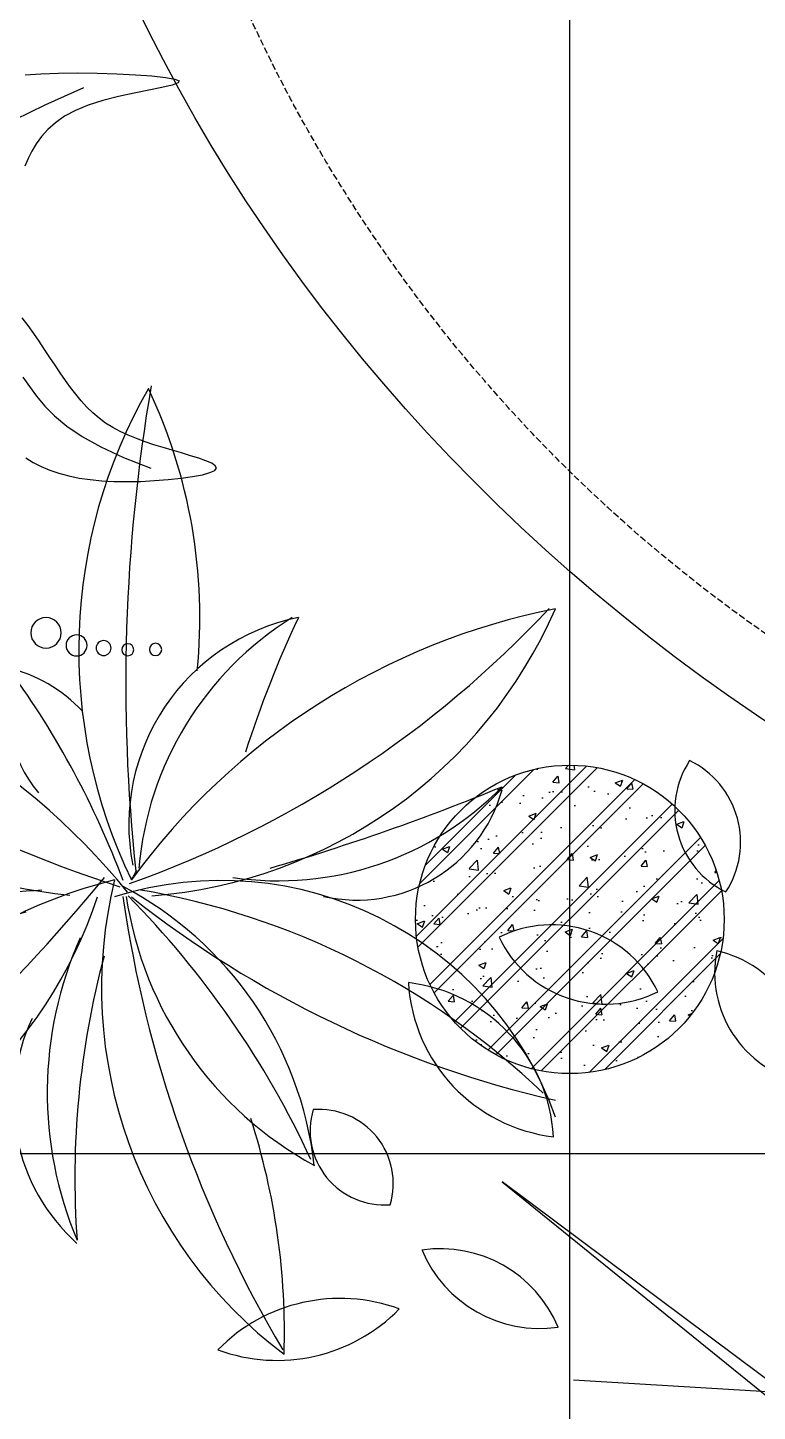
# Model space of a CAD drawing. Header units: millimetres. Extents: x -1030105 to 906887, y -616134 to 1220667.
# Drawn here: x -71144 to -69725, y 541894 to 544585 of the extents above; entities that cross this region are included whole.
import ezdxf
from ezdxf.enums import TextEntityAlignment as Align

# ---------------------------------------------------------------- set-up
doc = ezdxf.new("R2010")
doc.units = ezdxf.units.MM
doc.header["$MEASUREMENT"] = 0
doc.linetypes.add('CENTER', pattern=[2, 1.25, -0.25, 0.25, -0.25])
doc.linetypes.add('DASH', pattern=[0.35, 0.25, -0.1])
for name, color, linetype in [('A-Column', 4, 'Continuous'), ('A-Furniture', 143, 'Continuous'), ('A-Tree', 98, 'Continuous')]:
    doc.layers.add(name, color=color, linetype=linetype)
doc.styles.add('Arial_Bold', font='arialbd.ttf')

# ---------------------------------------------------------------- blocks, each defined once
blk = doc.blocks.new('FUR')
at = {"layer": 'A-Furniture'}
blk.add_spline([(-25340.5, 29563), (-25610.5, 28430), (-24838.5, 26315), (-24909, 25420), (-26239, 23819.5), (-26481.5, 22059), (-23604, 19354), (-19094, 21177), (-19671.5, 26123.5), (-18869, 27502), (-18331, 29423.5), (-18962, 30582), (-22760, 30506), (-24899.5, 30163.5), (-25340.5, 29563)], degree=3, dxfattribs=at)
at = {"layer": 'A-Furniture', "color": 8, "linetype": 'DASH', "ltscale": 50}
blk.add_spline([(-24817.5, 29974.5), (-25181.5, 28983.5), (-24073.5, 25533.5), (-25989.5, 23571.5), (-26113, 21550), (-25063.5, 20145.5), (-23275, 19511.5), (-20212.5, 20565), (-19347.5, 22460.5), (-20475, 25606.5), (-19016, 27948.5), (-18937.5, 29846), (-20145.5, 30403.5), (-22323, 30151.5), (-23880, 30331), (-24681, 30147), (-24817.5, 29974.5)], degree=3, dxfattribs=at)
blk.add_open_spline([(-56447, -6097), (-55194.8, -4879.4), (-50278.9, -2284.6), (-42421.5, -5454.8), (-32732.5, -11254), (-23302, -9202), (-18024, -504.5), (-16595.5, 8921.5), (-19600.3, 15918.3), (-21321.2, 18705.6), (-21789.7, 19345)], degree=3, knots=[32574.726206, 32574.726206, 32574.726206, 32574.726206, 37697.741245, 48060.131859, 55585.251958, 69452.989742, 76151.422264, 84447.837047, 94470.773244, 98031.734889, 98031.734889, 98031.734889, 98031.734889], dxfattribs=at)
blk = doc.blocks.new('12PPLT11')
at = {"color": 0, "linetype": 'ByBlock'}
for p, q in [((-0.3185, 0.22285), (-0.01947, -0.0199)), ((-0.01595, -0.00348), (-0.3185, 0.22285)), ((-0.18708, 0.11848), (-0.28324, 0.12435))]:
    blk.add_line(p, q, dxfattribs=at)
for centre, radius, start, end in [((-0.18788, 0.40716), 0.0451, 146.81507, 244.01934), ((-0.24539, 0.3913), 0.0451, 326.81507, 64.01934), ((-0.29393, 0.29211), 0.05821, 25.45365, 116.6852), ((-0.26751, 0.36914), 0.05821, 205.45365, 296.6852), ((-0.15749, 0.32656), 0.05571, 168.8066, 257.6391), ((-0.22407, 0.28295), 0.05571, 348.8066, 77.6391), ((-0.28339, 0.32636), 0.08179, 183.31893, 263.19036), ((-0.37474, 0.24041), 0.08179, 3.31893, 83.19036), ((-0.37691, 0.24817), 0.03687, 163.49335, 274.46973), ((-0.40939, 0.22188), 0.03687, 343.49335, 94.46973), ((-0.34915, 0.12643), 0.06314, 22.57231, 98.33354), ((-0.29999, 0.21315), 0.06314, 202.57231, 278.33354), ((-0.39891, 0.0802), 0.08472, 69.72014, 135.64891), ((-0.43012, 0.21889), 0.08472, 249.72014, 315.64891)]:
    blk.add_arc(centre, radius, start, end, dxfattribs=at)
blk = doc.blocks.new('CAY8')
at = {"color": 0, "linetype": 'ByBlock'}
for p, q in [((-398.7, -319.2), (-403, -332.1)), ((-358.9, -320.6), (-378, -342.4)), ((-403, -332.1), (-407.4, -346.5)), ((-407.4, -346.5), (-411.8, -362.4)), ((-378, -342.4), (-401, -371.1)), ((-357.9, -350.1), (-350.5, -346.4)), ((-350.5, -346.4), (-343.2, -343.6)), ((-343.2, -343.6), (-336, -341.6)), ((-336, -341.6), (-329, -340.1)), ((-329, -340.1), (-322, -339.1)), ((-372.6, -361.3), (-365.2, -355.1)), ((-365.2, -355.1), (-357.9, -350.1)), ((-411.8, -362.4), (-416, -379.1)), ((-387.2, -378.6), (-379.9, -369.1)), ((-379.9, -369.1), (-372.6, -361.3)), ((-189.1, -377.2), (-194.3, -370.7)), ((-416, -379.1), (-419.9, -395.7)), ((-394.3, -389.8), (-387.2, -378.6)), ((-183.7, -383.7), (-189.1, -377.2)), ((-178.3, -390.1), (-183.7, -383.7)), ((-419.9, -395.7), (-423.2, -411.4)), ((-401.1, -402), (-394.3, -389.8)), ((-172.7, -396.4), (-178.3, -390.1)), ((-144.6, -384.3), (-138.1, -391.9)), ((-138.1, -391.9), (-131.6, -400)), ((-407.6, -414.5), (-401.1, -402)), ((-167.2, -402.6), (-172.7, -396.4)), ((-161.8, -408.8), (-167.2, -402.6)), ((-131.6, -400), (-125.2, -409.1)), ((-77.6, -404.7), (-75.4, -412)), ((-423.2, -411.4), (-425.8, -425.5)), ((-413.4, -426.2), (-407.6, -414.5)), ((-156.5, -414.8), (-161.8, -408.8)), ((-151.4, -420.8), (-156.5, -414.8)), ((-125.2, -409.1), (-119.1, -419.6)), ((-119.1, -419.6), (-113.3, -432.1)), ((-75.4, -412), (-73.8, -419.6)), ((-73.8, -419.6), (-72.6, -427.6)), ((-425.8, -425.5), (-427.6, -437.1)), ((-418.5, -436.5), (-413.4, -426.2)), ((-146.5, -426.7), (-151.4, -420.8)), ((-142, -432.6), (-146.5, -426.7)), ((-72.6, -427.6), (-72, -436)), ((-427.6, -437.1), (-428.3, -445.4)), ((-422.7, -444.4), (-418.5, -436.5)), ((-137.7, -438.6), (-142, -432.6)), ((-133.8, -444.6), (-137.7, -438.6)), ((-113.3, -432.1), (-108, -447.1)), ((-72, -436), (-72, -444.7)), ((-428.3, -445.4), (-427.7, -449.5)), ((-427.7, -449.5), (-425.9, -449)), ((-425.9, -449), (-422.7, -444.4)), ((-130.2, -450.9), (-133.8, -444.6)), ((-127.1, -457.3), (-130.2, -450.9)), ((-108, -447.1), (-103.4, -465.1)), ((-72.5, -453.9), (-73.6, -463.4)), ((-72, -444.7), (-72.5, -453.9)), ((-124.5, -463.9), (-127.1, -457.3)), ((-122.3, -470.9), (-124.5, -463.9)), ((-103.4, -465.1), (-99.6, -486.5)), ((-73.6, -463.4), (-75.3, -473.4)), ((-120.6, -478.1), (-122.3, -470.9)), ((-119.3, -485.6), (-120.6, -478.1)), ((-75.3, -473.4), (-77.4, -483.9)), ((-118.3, -493.3), (-119.3, -485.6)), ((-99.6, -486.5), (-96.7, -511.9)), ((-77.4, -483.9), (-80.2, -494.9)), ((-117.5, -501.2), (-118.3, -493.3)), ((-117, -509.2), (-117.5, -501.2)), ((-80.2, -494.9), (-83.4, -506.3)), ((-116.7, -517.5), (-117, -509.2)), ((-83.4, -506.3), (-87.1, -517.7)), ((-116.5, -525.8), (-116.7, -517.5)), ((-116.3, -534.2), (-116.5, -525.8)), ((-87.1, -517.7), (-91, -528.9)), ((-116, -542.3), (-116.3, -534.2)), ((-95, -539.4), (-98.9, -548.7)), ((-91, -528.9), (-95, -539.4)), ((-115.7, -549.9), (-116, -542.3)), ((-115.1, -556.4), (-115.7, -549.9)), ((-98.9, -548.7), (-102.7, -556.5)), ((-114.3, -561.7), (-115.1, -556.4)), ((-113, -565.2), (-114.3, -561.7)), ((-106.1, -562.3), (-109, -565.8)), ((-102.7, -556.5), (-106.1, -562.3)), ((-111.3, -566.7), (-113, -565.2)), ((-109, -565.8), (-111.3, -566.7))]:
    blk.add_line(p, q, dxfattribs=at)
for centre, radius in [((64.6, -460.6), 13.2), ((68.4, -489), 9.13), ((64.6, -512.2), 6.46), ((60.7, -532.9), 5.17), ((54.2, -556.1), 5.32)]:
    blk.add_circle(centre, radius, dxfattribs=at)
blk = doc.blocks.new('C2')
at = {"layer": 'A-Tree', "color": 8}
for centre, radius, start, end in [((597.8, 647.4), 513, 150.2411, 205.809), ((1840.5, 614.7), 1710, 170.24, 186.1148), ((-319.6, 679.1), 522.1, 354.3326, 25.2804), ((-212.9, 1393.7), 1033.3, 289.6318, 316.9416), ((679, 29.5), 671.2, 101.2486, 143.9899), ((119.8, 874.5), 467.2, 274.4073, 336.4431), ((339.1, 477.7), 205.6, 101.4267, 190.9877), ((460.7, 408.8), 318.6, 121.9055, 175.1859), ((1238.2, 234.7), 1039.7, 154.6853, 162.4501), ((-394.1, -16.3), 678.8, 39.15, 81.389), ((119.8, 874.5), 467.2, 208.0484, 264.6491), ((473.7, 1516.1), 1152.7, 228.5745, 252.3842), ((161.3, 602.3), 148.8, 169.1166, 218.9556), ((-17.3, 490), 144.2, 42.8374, 76.9786), ((-675.6, 122.9), 857.9, 20.5138, 36.0242), ((278.7, 727.5), 304.3, 261.6389, 315.6255), ((-362.5, 2596.6), 2252, 286.3355, 292.415), ((354.9, 551.3), 146.8, 257.3557, 344.3532), ((-319.6, 679.1), 522.1, 330.7697, 331.9367), ((240.8, -57.8), 496.9, 104.1284, 160.1468), ((-1212.9, 1507.6), 1708.3, 305.4464, 320.7382), ((553.3, 318.9), 446.3, 166.3603, 232.9474), ((222.9, 78.7), 344.8, 19.4342, 107.4357), ((-35, 106.6), 351, 6.5073, 62.3609), ((-321.3, 547.7), 446.9, 282.2423, 341.7321), ((-67.4, 715.3), 337.6, 246.7315, 287.3971), ((-189.9, 3449.1), 3044, 269.91, 274.502), ((1308.3, 576), 1192.4, 188.0959, 210.7226), ((486.1, 461.5), 359.2, 188.5552, 241.3289), ((-510, -226.3), 903.4, 24.7599, 44.6473), ((776.7, 1214.2), 1030.1, 231.5416, 257.1764), ((18.2, -322.4), 747.4, 46.1483, 80.3711), ((424, 217.1), 369.8, 155.9893, 202.84), ((921.5, 133.2), 840.5, 165.0604, 184.0737), ((207.7, 209), 186.3, 154.5276, 228.0163), ((-394.1, -16.3), 678.8, 358.2222, 17.8583)]:
    blk.add_arc(centre, radius, start, end, dxfattribs=at)
blk = doc.blocks.new('CÂY')
at = {"layer": 'A-Tree', "color": 8, "ltscale": 10, "xscale": -2.242546808719635, "yscale": 2.242546808719636, "zscale": 2.242546808719635, "rotation": 75.15063776577564}
blk.add_blockref('CAY8', (17124.3, 34701.5), dxfattribs=at)
at = {"layer": 'A-Tree', "color": 8, "ltscale": 10}
for name, p, xscale, yscale, zscale in [('C2', (17979.6, 32967.9), 2, 2, 2), ('12PPLT11', (20220.9, 32355.4), 3920, 3920, 3920)]:
    blk.add_blockref(name, p, dxfattribs=dict(at, xscale=xscale, yscale=yscale, zscale=zscale))
blk = doc.blocks.new('BỐ TRÍ LAY OUT')
at = {"layer": 'A-Furniture', "color": 3}
for name, p in [('CÂY', (4286.8, 4469.3)), ('FUR', (48783.7, 18654.7))]:
    blk.add_blockref(name, p, dxfattribs=at)
blk = doc.blocks.new('*U1486')
at = {"color": 8, "linetype": 'CENTER', "ltscale": 500}
blk.add_line((-6392.643, 7811.818), (-6055.483, 7811.818), dxfattribs=at)
at = {"style": 'Arial_Bold'}
blk.add_attdef('TRUC', text='', height=2.5, dxfattribs=at).set_placement((-6401.948, 7811.818), align=Align.MIDDLE_CENTER)
blk = doc.blocks.new('*U1487')
at = {"color": 8, "linetype": 'CENTER', "ltscale": 500}
blk.add_line((-6401.948, 7821.122), (-6401.948, 8224.898), dxfattribs=at)
at = {"style": 'Arial_Bold'}
blk.add_attdef('TRUC', text='', height=2.5, dxfattribs=at).set_placement((-6401.948, 7811.818), align=Align.MIDDLE_CENTER)
blk = doc.blocks.new('TRỤC')
at = {"color": 0, "xscale": 199.9999999999901, "yscale": 199.9999999999901, "zscale": 199.9999999999901}
for name, p in [('*U1487', (1311889.6, -1575802.3)), ('*U1486', (1270336.3, -1524563.5))]:
    blk.add_blockref(name, p, dxfattribs=at)
blk = doc.blocks.new('KIẾN TRÚC')
h = blk.add_hatch(color=9)
h.dxf.hatch_style = 1
edge = h.paths.add_edge_path(flags=16)
edge.add_line((62282, 27412), (55232.8, 27412))
edge.add_arc((32545.5, 30716.7), 22926.7, 284.53695, 351.71258, ccw=False)
edge.add_line((38300.2, 8523.9), (13217.5, 8523.9))
edge.add_arc((23753.1, 24110.8), 18813.6, 227.76772, 235.9443, ccw=False)
edge.add_arc((7788.8, 12733.4), 4187, 236.059, 322.4361, ccw=False)
edge.add_arc((13873.6, 18503.3), 12505.3, 190.83274, 227.66057, ccw=False)
edge.add_arc((25477.5, 20792.2), 24332.7, 180.68322, 190.99113, ccw=False)
edge.add_arc((3282.9, 20557.2), 2137.1, 101.0808, 181.4794, ccw=False)
edge.add_line((2872.2, 22654.5), (4986.1, 23013.1))
edge.add_arc((28039.7, 24288.4), 23088.9, 153.20143, 183.1663, ccw=False)
edge.add_arc((10232.3, 40544.6), 6483.1, 182.84011, 244.39627, ccw=False)
edge.add_arc((-6425, 39970.9), 10185.3, 1.42081, 26.70696)
edge.add_arc((10590.6, 49414.3), 9292.7, 144.71332, 211.57549, ccw=False)
edge.add_arc((-12326.2, 64090.2), 17935.6, 328.73754, 356.18995)
edge.add_arc((16735.3, 62308.6), 11181, 84.12439, 176.97619, ccw=False)
edge.add_arc((20709, 99752.5), 26473.2, 263.86537, 288.48696)
edge.add_arc((35667.4, 54479.7), 21207.1, 73.35107, 108.03024, ccw=False)
edge.add_arc((44765.5, 84516.2), 10177.4, 252.72587, 285.71301)
edge.add_arc((49659, 68416), 6655.6, 49.49954, 108.73112, ccw=False)
edge.add_arc((48035, 66009.8), 9545.5, -2.32883, 51.46764, ccw=False)
edge.add_line((57572.7, 65622), (49483.5, 65623.9))
edge.add_line((49483.5, 65623.9), (62282, 65623.9))
edge.add_line((62282, 65623.9), (62282, 27412))
h.paths.add_polyline_path([(0, 77895.5), (64428.5, 77895.5), (64428.5, -0.6), (-1.8, 0.6)])
at = {"color": 3}
blk.add_blockref('TRỤC', (5188.8, 8718.3), dxfattribs=at)
blk = doc.blocks.new('cot tang tren')
h = blk.add_hatch()
h.set_pattern_fill('1BT-01', color=8, scale=20, pattern_type=2)
h.set_pattern_definition([(50, (0, 0), (143.45204, -12.55043), [15, -165]), (355, (0, 0), (-27.75027, 150.43843), [12, -132]), (100.4514, (11.95, -1.05), (115.70188, 137.8879), [12.74804, -140.22842]), (46.1842, (0, 40), (213.4482, -33.1038), [22.5, -247.5]), (96.6356, (17.79, 37.24), (186.93254, 194.82357), [19.12206, -210.3426]), (351.1842, (0, 40), (186.9324, 194.8237), [18, -198]), (21, (20, 30), (119.38141, -80.52378), [15, -165]), (326, (20, 30), (48.66307, 145.03), [12, -132]), (71.4514, (29.95, 23.29), (168.04453, 64.5061), [12.74804, -140.22842]), (37.5, (0, 0), (2.43197, 66.57877), [0, -130.4, 0, -134, 0, -132.5]), (7.5, (0, 0), (52.613907, 78.88234), [0, -76.4, 0, -127.4, 0, -50.5]), (327.5, (-44.6, 0), (106.764487, -4.510974), [0, -50, 0, -156, 0, -207]), (317.5, (-64.6, 0), (116.63723, 20.021), [0, -65, 0, -103.6, 0, -147]), (45, (0, 0), (-60.104076, 60.104076), []), (45, (0, 24.5), (-60.104076, 60.104076), [])])
edge = h.paths.add_edge_path()
edge.add_arc((42085.6, 94823.8), 300, 0, 360)
at = {"color": 0}
blk.add_circle((42085.6, 94823.8), 300, dxfattribs=at)

msp = doc.modelspace()

# ---------------------------------------------------------------- block references
at = {"color": 3}
for name, p in [('KIẾN TRÚC', (-106778.5, 495876.5)), ('BỐ TRÍ LAY OUT', (-93480.293, 504642.113))]:
    msp.add_blockref(name, p, dxfattribs=at)
at = {"layer": 'A-Column'}
msp.add_blockref('cot tang tren', (-112175.389, 448026.849), dxfattribs=at)

doc.saveas('drawing.dxf')
